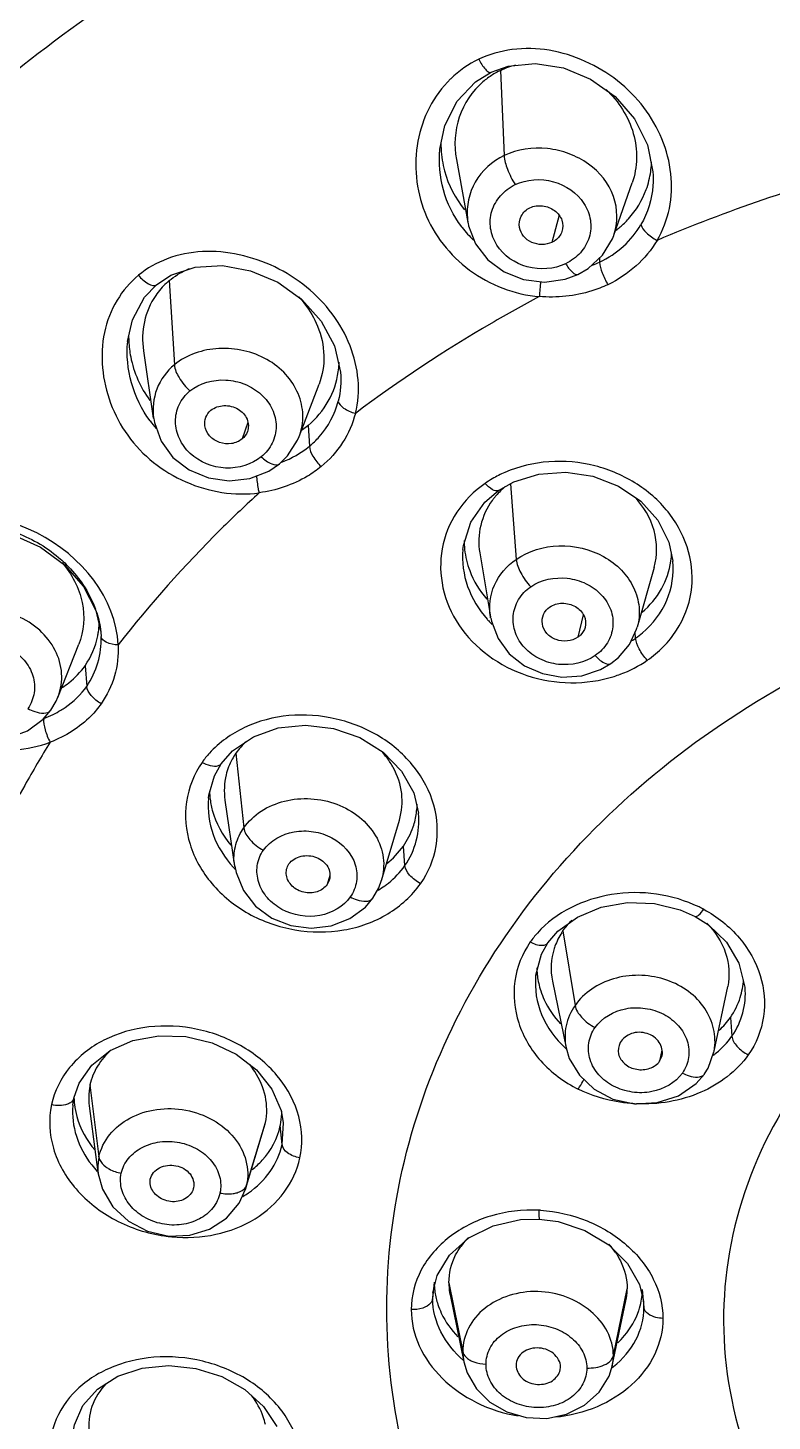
# Model space of a CAD drawing. Extents: x 0 to 1128, y 0 to 827.
# Drawn here: x 428.6 to 443.45, y 535.58 to 563.36 of the extents above; entities that cross this region are included whole.
import ezdxf

# ---------------------------------------------------------------- set-up
doc = ezdxf.new("R2010")
doc.units = 0
doc.header["$LTSCALE"] = 10
doc.header["$MEASUREMENT"] = 0
doc.layers.add('DEF_LAYER_ASSEM_MEMBER', color=7, linetype='CONTINUOUS')

msp = doc.modelspace()

# ---------------------------------------------------------------- linework, layer by layer
at = {"layer": 'DEF_LAYER_ASSEM_MEMBER', "color": 7, "linetype": 'Continuous'}
for p, q in [((437.846, 562.469), (438.187, 562.59)), ((436.824, 560.934), (436.825, 560.936)), ((437.154, 560.731), (437.381, 559.476)), ((440.294, 559.22), (440.662, 560.267)), ((437.385, 559.476), (437.387, 559.462)), ((437.387, 559.462), (437.398, 559.411)), ((440.293, 559.218), (440.294, 559.22)), ((431.17, 558.235), (431.456, 558.423)), ((431.456, 558.423), (431.94, 558.586)), ((430.909, 556.919), (431.104, 555.573)), ((434.015, 555.21), (434.412, 556.253)), ((431.112, 555.574), (431.113, 555.569)), ((431.113, 555.569), (431.127, 555.488)), ((434.016, 555.208), (434.016, 555.21)), ((437.993, 554.131), (438.303, 554.305)), ((437.62, 552.888), (437.833, 551.609)), ((441.1, 552.598), (440.762, 551.403)), ((441.476, 552.723), (441.476, 552.723)), ((429.71, 552.214), (429.96, 551.736)), ((429.96, 551.736), (430.057, 551.309)), ((437.835, 551.594), (437.833, 551.609)), ((437.843, 551.595), (437.856, 551.527)), ((430.056, 551.315), (430.057, 551.309)), ((430.057, 551.309), (430.062, 551.222)), ((429.198, 550.005), (429.618, 551.064)), ((440.03, 550.56), (440.237, 550.68)), ((429.199, 550.005), (429.201, 550.009)), ((429.063, 549.754), (429.063, 549.754)), ((432.457, 548.681), (432.689, 548.942)), ((432.205, 547.998), (432.205, 547.994)), ((432.535, 547.958), (432.724, 546.643)), ((435.657, 546.357), (436.016, 547.561)), ((436.4, 547.693), (436.4, 547.697)), ((432.724, 546.643), (432.726, 546.633)), ((434.619, 546.368), (434.574, 546.276)), ((435.486, 546.002), (435.486, 546.002)), ((438.981, 545.113), (439.181, 545.345)), ((438.736, 544.465), (438.735, 544.447)), ((439.07, 544.349), (439.343, 543.021)), ((442.299, 542.954), (442.569, 544.24)), ((441.21, 542.752), (441.259, 542.864)), ((442.293, 542.938), (442.297, 542.954)), ((429.521, 542.018), (429.624, 542.312)), ((442.103, 542.496), (442.103, 542.497)), ((433.471, 542.197), (433.655, 541.769)), ((429.499, 541.876), (429.499, 541.869)), ((429.826, 541.865), (429.955, 540.889)), ((433.655, 541.769), (433.699, 541.52)), ((432.947, 540.202), (433.319, 541.435)), ((433.319, 541.435), (433.343, 541.529)), ((433.701, 541.52), (433.7, 541.531)), ((429.955, 540.889), (430.007, 540.496)), ((431.041, 540.306), (431.045, 540.401)), ((431.91, 540.229), (431.904, 540.206)), ((440.571, 538.721), (440.81, 538.3)), ((436.685, 538.133), (436.768, 538.477)), ((436.686, 538.138), (436.685, 538.133)), ((440.81, 538.3), (440.89, 537.96)), ((437.029, 538.091), (437.303, 536.755)), ((440.265, 536.68), (440.537, 537.971)), ((440.891, 537.96), (440.89, 537.964)), ((437.303, 536.757), (437.303, 536.755)), ((439.227, 536.599), (439.233, 536.654)), ((440.266, 536.68), (440.267, 536.688)), ((433.306, 535.867), (433.569, 535.469))]:
    msp.add_line(p, q, dxfattribs=at)
at = {"layer": 'DEF_LAYER_ASSEM_MEMBER', "color": 9, "linetype": 'Continuous'}
for p, q in [((438.032, 562.507), (438.107, 560.809)), ((439.202, 559.62), (439.061, 559.079)), ((440.008, 558.764), (440.011, 558.684)), ((431.421, 558.315), (431.526, 556.637)), ((432.989, 555.484), (432.876, 555.158)), ((434.194, 555.43), (434.22, 555.012)), ((438.231, 554.264), (438.346, 552.758)), ((439.683, 551.654), (439.579, 551.206)), ((440.731, 551.188), (440.724, 551.308)), ((429.744, 550.638), (429.776, 550.226)), ((432.755, 548.892), (432.912, 547.406)), ((436.125, 546.652), (436.095, 547.042)), ((434.625, 546.454), (434.574, 546.276)), ((439.28, 545.352), (439.521, 543.864)), ((442.621, 543.625), (442.651, 543.249)), ((441.254, 542.974), (441.21, 542.752)), ((429.842, 542.278), (430.02, 540.842)), ((432.968, 540.281), (433.343, 541.529)), ((433.675, 541.088), (433.64, 541.468)), ((433.675, 541.088), (433.701, 541.52)), ((432.968, 540.281), (432.947, 540.202)), ((436.71, 538.343), (436.68, 538.012)), ((436.685, 538.133), (436.68, 538.012)), ((437.004, 538.333), (437.282, 536.959)), ((440.287, 536.883), (440.562, 538.211)), ((440.862, 538.2), (440.896, 537.838)), ((440.896, 537.838), (440.891, 537.96))]:
    msp.add_line(p, q, dxfattribs=at)
at = {"layer": 'DEF_LAYER_ASSEM_MEMBER', "color": 7, "linetype": 'Continuous'}
for points in [[(438.187, 562.59), (438.726, 562.645), (439.289, 562.556), (439.833, 562.33)], [(436.825, 560.936), (436.926, 561.412), (437.171, 561.896), (437.534, 562.277), (437.846, 562.469)], [(439.833, 562.33), (440.319, 561.985), (440.708, 561.54), (440.965, 561.026), (441.077, 560.486)], [(437.398, 559.411), (437.538, 559.046), (437.783, 558.733), (438.108, 558.491), (438.492, 558.338), (438.909, 558.287), (439.326, 558.345), (439.578, 558.439)], [(439.578, 558.439), (439.786, 558.56), (440.069, 558.821), (440.266, 559.148), (440.293, 559.218)], [(431.94, 558.586), (432.485, 558.616), (433.047, 558.512), (433.589, 558.285), (434.072, 557.942), (434.457, 557.507), (434.719, 557.016), (434.842, 556.491)], [(430.593, 557.1), (430.688, 557.537), (430.93, 557.986), (431.169, 558.235)], [(431.127, 555.488), (431.261, 555.116), (431.498, 554.792), (431.823, 554.543), (432.205, 554.383), (432.618, 554.323), (433.03, 554.369), (433.412, 554.519), (433.621, 554.662)], [(433.622, 554.662), (433.784, 554.821), (433.984, 555.133), (434.016, 555.208)], [(438.303, 554.305), (438.799, 554.457), (439.337, 554.496), (439.879, 554.414), (440.388, 554.215), (440.831, 553.916), (441.172, 553.537), (441.392, 553.102), (441.475, 552.722)], [(437.283, 552.953), (437.293, 553.034), (437.44, 553.5), (437.723, 553.901), (437.993, 554.131)], [(426.684, 553.227), (427.186, 553.361), (427.741, 553.368), (428.31, 553.248), (428.855, 553.002), (429.332, 552.647), (429.71, 552.214)], [(437.856, 551.527), (437.985, 551.178), (438.21, 550.875), (438.514, 550.638), (438.871, 550.48), (439.261, 550.411), (439.656, 550.438), (440.03, 550.56)], [(440.237, 550.68), (440.389, 550.802), (440.607, 551.061), (440.75, 551.363), (440.762, 551.403)], [(426.293, 550.457), (426.314, 550.333), (426.451, 549.964), (426.688, 549.638), (427.01, 549.384), (427.393, 549.221), (427.804, 549.158), (428.214, 549.197), (428.592, 549.339), (428.91, 549.573), (429.063, 549.754)], [(429.063, 549.754), (429.167, 549.933), (429.201, 550.009)], [(432.689, 548.942), (433.103, 549.221), (433.599, 549.397), (434.144, 549.452), (434.7, 549.385), (435.228, 549.204), (435.692, 548.912), (436.058, 548.535), (436.302, 548.104), (436.398, 547.698)], [(432.207, 547.997), (432.214, 548.056), (432.324, 548.444), (432.457, 548.68)], [(432.733, 546.644), (432.758, 546.514), (432.904, 546.156), (433.146, 545.844), (433.469, 545.604), (433.85, 545.455), (434.255, 545.402), (434.658, 545.449), (435.028, 545.594), (435.338, 545.826), (435.486, 546.002)], [(435.486, 546.002), (435.603, 546.209), (435.659, 546.36)], [(439.181, 545.345), (439.569, 545.626), (440.044, 545.821), (440.571, 545.914), (441.11, 545.897), (441.62, 545.773), (441.919, 545.639)], [(441.919, 545.639), (442.186, 545.468), (442.541, 545.123), (442.79, 544.706), (442.91, 544.225)], [(438.74, 544.465), (438.851, 544.884), (438.981, 545.113)], [(429.624, 542.312), (429.877, 542.673), (430.242, 542.965), (430.699, 543.164), (431.215, 543.258), (431.753, 543.243), (432.277, 543.117), (432.757, 542.889), (433.165, 542.577), (433.471, 542.197)], [(439.343, 543.021), (439.407, 542.808), (439.607, 542.471), (439.9, 542.194), (440.277, 541.996), (440.71, 541.904), (441.16, 541.926), (441.584, 542.062), (441.938, 542.305), (442.103, 542.496)], [(442.103, 542.497), (442.177, 542.616), (442.293, 542.938)], [(429.5, 541.876), (429.514, 541.981), (429.521, 542.018)], [(430.007, 540.509), (430.091, 540.2), (430.301, 539.85), (430.61, 539.561), (430.99, 539.36), (431.412, 539.266), (431.835, 539.282), (432.23, 539.402), (432.568, 539.619), (432.821, 539.919), (432.947, 540.202)], [(436.768, 538.477), (437.016, 538.885), (437.401, 539.227), (437.888, 539.47), (438.433, 539.593), (438.806, 539.603)], [(438.806, 539.603), (439.186, 539.554), (439.72, 539.378), (440.195, 539.092), (440.571, 538.721)], [(437.303, 536.757), (437.368, 536.54), (437.552, 536.22), (437.823, 535.954), (438.163, 535.76), (438.549, 535.648), (438.956, 535.631), (439.353, 535.716), (439.711, 535.895), (440, 536.151), (440.199, 536.47), (440.267, 536.688)], [(429.5, 535.308), (429.533, 535.501), (429.7, 535.886), (429.993, 536.215), (430.399, 536.469), (430.884, 536.63), (431.414, 536.684), (431.953, 536.625), (432.47, 536.465), (432.931, 536.208), (433.306, 535.867)]]:
    msp.add_lwpolyline(points, dxfattribs=at)
for centre, radius, start, end in [((438.726, 561.065), 1.6, 122.0711, 130.6766), ((438.707, 561.096), 1.564, 117.53, 122.0572), ((438.695, 561.118), 1.539, 115.5104, 117.5232), ((438.996, 561.05), 2.151, 179.5426, 180.1411), ((438.987, 561.05), 2.142, 180.1396, 182.9395), ((438.934, 561.046), 2.089, 182.906, 195.1035), ((439.208, 560.742), 1.841, 352.2396, 357.1503), ((439.177, 560.744), 1.872, 357.1393, 357.9808), ((439.181, 560.833), 1.906, 307.4329, 310.56), ((432.408, 557.09), 1.574, 111.9909, 113.6108), ((432.357, 557.196), 1.459, 138.9319, 145.6308), ((432.328, 557.222), 1.42, 132.6073, 138.9294), ((432.305, 557.246), 1.387, 129.5757, 132.5926), ((432.682, 557.214), 2.069, 179.9112, 180.3775), ((432.703, 557.214), 2.09, 180.3811, 182.9852), ((433.13, 556.735), 1.684, 351.9213, 356.9488), ((433.128, 556.735), 1.686, 356.9491, 358.3563), ((433.098, 556.758), 1.721, 304.7337, 309.5398), ((439.034, 553.086), 1.441, 141.3691, 143.9212), ((439.035, 553.085), 1.442, 139.0352, 141.3697), ((439.073, 553.049), 1.495, 129.175, 138.9564), ((438.951, 553.134), 1.644, 179.9574, 186.2301), ((439.02, 553.142), 1.713, 186.2427, 193.6182), ((439.911, 552.936), 1.538, 352.0269, 358.4305), ((428.088, 551.092), 1.983, 18.7783, 19.7296), ((428.117, 551.102), 1.953, 17.6556, 18.7788), ((428.399, 551.546), 1.628, 351.8606, 357.3349), ((428.382, 551.547), 1.646, 357.3273, 357.7064), ((428.377, 551.548), 1.651, 357.7068, 358.8477), ((428.423, 551.543), 1.604, 348.805, 351.8521), ((434.371, 547.749), 1.75, 36.9483, 42.8904), ((433.798, 548.155), 1.277, 151.139, 166.0814), ((433.856, 548.122), 1.344, 145.0511, 151.1167), ((434.463, 547.818), 1.634, 28.8913, 36.9736), ((433.785, 548.169), 1.557, 181.1871, 181.8883), ((433.804, 548.17), 1.576, 181.8955, 185.9914), ((434.849, 547.919), 1.523, 351.7716, 356.9509), ((434.845, 547.919), 1.527, 356.9507, 358.3506), ((434.851, 547.919), 1.522, 341.0306, 351.7564), ((434.822, 547.931), 1.553, 325.0663, 340.9507), ((440.366, 544.593), 1.326, 145.061, 146.9851), ((440.365, 544.594), 1.323, 146.9914, 160.1872), ((440.346, 544.602), 1.303, 160.2241, 162.3383), ((440.267, 544.639), 1.508, 180.8636, 182.7186), ((440.289, 544.64), 1.53, 182.7234, 186.2953), ((440.307, 544.642), 1.548, 186.2901, 186.9416), ((440.363, 544.651), 1.605, 187.0128, 198.0455), ((441.426, 544.463), 1.46, 342.5275, 356.5794), ((431.808, 541.677), 1.583, 33.2969, 39.4634), ((431.029, 542.025), 1.213, 167.9632, 179.8208), ((431.002, 542.057), 1.48, 181.482, 186.4967), ((431.047, 542.027), 1.231, 179.8821, 187.5435), ((432.239, 541.764), 1.432, 350.669, 359.7021), ((432.282, 541.758), 1.389, 347.9555, 350.1975), ((432.273, 541.76), 1.398, 350.1956, 350.6299), ((438.427, 538.198), 1.465, 134.8391, 137.1852), ((438.379, 538.242), 1.4, 137.1497, 144.397), ((438.974, 538.008), 1.643, 41.2842, 41.9132), ((439.028, 538.054), 1.572, 34.4563, 41.3293), ((438.073, 538.345), 1.363, 182.7354, 188.3896), ((438.15, 538.358), 1.44, 188.435, 198.4135), ((438.163, 538.333), 1.159, 180.0061, 182.4674), ((438.223, 538.337), 1.22, 182.5295, 191.6453), ((439.396, 538.213), 1.166, 348.0199, 359.1191), ((439.441, 538.211), 1.121, 359.198, 359.9997), ((439.53, 538.202), 1.333, 349.8984, 356.823), ((439.501, 538.207), 1.362, 341.6275, 349.8881)]:
    msp.add_arc(centre, radius, start, end, dxfattribs=at)
at = {"layer": 'DEF_LAYER_ASSEM_MEMBER', "color": 9, "linetype": 'Continuous'}
for centre, radius, start, end in [((453.545, 529.897), 31.738, 104.8113, 112.9737), ((438.575, 559.674), 1.207, 185.7224, 189.4441), ((439.077, 560.76), 2.277, 217.0127, 217.3857), ((439.101, 560.78), 2.308, 217.4051, 225.9541), ((439.164, 560.464), 1.971, 290.8155, 295.4499), ((444.636, 557.701), 5.834, 174.1284, 177.0959), ((432.898, 556.894), 2.311, 216.4813, 221.3113), ((438.998, 552.432), 2.237, 120.292, 124.6195), ((439.077, 552.296), 2.395, 113.5162, 120.2679), ((439.211, 552.86), 1.941, 221.9214, 222.5293), ((439.22, 552.868), 1.954, 222.5291, 222.9925), ((439.254, 552.9), 2, 223.0032, 226.1508), ((439.699, 552.676), 1.811, 301.8051, 304.7237), ((439.694, 552.683), 1.82, 304.7359, 310.1936), ((439.53, 552.858), 2.552, 290.515, 304.1579), ((439.51, 552.911), 2.609, 287.678, 290.5358), ((428.169, 550.418), 1.11, 338.361, 339.1406), ((428.285, 551.359), 1.881, 301.2192, 304.4077), ((428.23, 551.459), 1.995, 290.1744, 296.0641), ((428.252, 551.414), 1.945, 296.063, 301.2129), ((433.632, 547.618), 1.899, 137.7638, 144.8849), ((433.801, 546.788), 1.086, 183.7608, 187.6831), ((434.35, 548.113), 2.226, 222.2865, 223.4639), ((434.586, 547.817), 1.937, 301.3836, 306.0085), ((434.626, 547.762), 1.87, 306.0195, 308.7721), ((440.713, 543.16), 2.96, 62.2781, 64.325), ((440.204, 544.029), 1.921, 138.2926, 145.0722), ((440.68, 544.494), 2.005, 227.7293, 228.3523), ((441.183, 544.328), 1.825, 306.7338, 308.4419), ((441.279, 543.145), 1.035, 349.4033, 353.0805), ((441.201, 544.305), 1.796, 308.4451, 308.9713), ((441.207, 544.298), 1.787, 308.9716, 309.3462), ((440.874, 544.931), 3.032, 266.8653, 267.6006), ((431.469, 541.923), 2.018, 217.9077, 222.7231), ((431.016, 540.629), 1.018, 167.9445, 181.217), ((431.02, 540.63), 1.022, 181.2854, 186.8174), ((431.985, 541.615), 1.804, 300.1181, 304.3799), ((438.669, 536.996), 2.788, 86.6374, 87.2691), ((431.749, 542.23), 2.993, 261.927, 264.6976), ((439.321, 536.883), 0.966, 348.3772, 359.994), ((439.067, 538.182), 1.95, 307.5193, 308.4807), ((439.076, 538.17), 1.935, 308.4813, 308.923)]:
    msp.add_arc(centre, radius, start, end, dxfattribs=at)
for points, start_tangent, end_tangent in [([(413.589, 539.28), (413.707, 546.225), (415.555, 553.001), (419.053, 559.316), (424.051, 564.901), (430.334, 569.514), (437.632, 572.959), (453.992, 575.812)], (-0.108187, 0.994131), (0.999999, 0.001328)), ([(453.992, 573.396), (439.84, 571.195), (427.624, 564.894), (419.016, 555.354), (416.457, 549.765), (415.193, 543.881), (415.268, 537.905), (416.679, 532.044), (419.377, 526.5), (423.27, 521.464), (434.064, 513.587), (447.584, 509.491)], (-1, 0), (0.990632, -0.136562)), ([(453.992, 572.988), (439.981, 570.809), (427.886, 564.572), (419.36, 555.129), (416.825, 549.596), (415.571, 543.771), (415.642, 537.855), (417.035, 532.052), (419.703, 526.561), (423.553, 521.573), (434.234, 513.769), (447.616, 509.706)], (-1, 0), (0.990541, -0.137215)), ([(413.504, 539.169), (413.363, 544.223), (414.146, 549.243), (415.827, 554.106), (418.373, 558.694), (425.8, 566.691), (435.771, 572.509)], (-0.118024, 0.993011), (0.924076, 0.38221)), ([(453.992, 571.877), (440.038, 569.645), (433.699, 566.931), (428.099, 563.272), (423.443, 558.8), (419.9, 553.678), (417.599, 548.093), (416.624, 542.248)], (-1, 0), (-0.050045, -0.998747)), ([(417.133, 542.675), (418.269, 548.314), (420.656, 553.678), (424.211, 558.581), (428.81, 562.85), (434.29, 566.337), (440.461, 568.918), (453.992, 571.039)], (0.086035, 0.996292), (1, 0)), ([(438.263, 562.921), (437.599, 562.728)], (-0.99239, -0.123131), (-0.900041, -0.435805)), ([(441.157, 559.117), (441.403, 559.755), (441.434, 560.445), (440.896, 561.766), (439.726, 562.687), (439.007, 562.908), (438.265, 562.922)], (0.510989, 0.859587), (-0.99142, -0.130717)), ([(437.599, 562.728), (437.041, 562.338)], (-0.905141, -0.425111), (-0.712302, -0.701873)), ([(437.599, 562.728), (437.732, 562.531), (437.798, 562.475), (437.846, 562.469)], (0.46841, -0.883511), (0.902703, 0.430264)), ([(437.039, 562.337), (436.614, 561.766), (436.386, 561.093), (436.523, 559.678), (437.417, 558.527), (438.809, 557.997)], (-0.718581, -0.695443), (0.996619, -0.082163)), ([(437.259, 559.389), (436.894, 560.126), (436.824, 560.934)], (-0.601992, 0.798502), (0.093043, 0.995662)), ([(440.294, 559.22), (440.29, 559.993), (439.789, 560.641), (439.402, 560.845), (438.969, 560.948), (438.107, 560.809)], (0.330194, 0.943913), (-0.902349, -0.431005)), ([(438.107, 560.809), (437.53, 560.281), (437.375, 559.554)], (-0.902618, -0.430442), (0.099714, -0.995016)), ([(438.107, 560.809), (438.174, 560.536), (438.326, 560.23)], (0.043799, -0.99904), (0.538137, -0.842857)), ([(438.326, 560.23), (439.091, 560.287), (439.7, 559.854), (439.827, 559.523), (439.802, 559.178), (439.629, 558.873), (439.333, 558.653)], (0.902541, 0.430603), (-0.902531, -0.430625)), ([(441.077, 560.486), (441.076, 560.209), (440.837, 559.434)], (0.066232, -0.997804), (-0.508229, -0.861222)), ([(439.333, 558.653), (438.569, 558.59), (437.962, 559.025), (437.837, 559.356), (437.862, 559.701), (438.033, 560.008), (438.326, 560.23)], (-0.902531, -0.430625), (0.902541, 0.430603)), ([(440.488, 559.004), (440.837, 559.434)], (0.73797, 0.674834), (0.506947, 0.861977)), ([(440.837, 559.434), (440.941, 559.272), (441.157, 559.117)], (0.179788, -0.983705), (0.889285, -0.457353)), ([(440.011, 558.684), (440.488, 559.004)], (0.90225, 0.431214), (0.73797, 0.674834)), ([(441.157, 559.117), (440.739, 558.61), (440.177, 558.235)], (-0.514936, -0.857229), (-0.901925, -0.431892)), ([(431.383, 558.75), (430.809, 558.422)], (-0.939236, -0.343271), (-0.766963, -0.641692)), ([(435.138, 555.67), (435.192, 556.34), (435.032, 557.016), (434.165, 558.184), (432.819, 558.831), (432.085, 558.894), (431.384, 558.752)], (0.2504, 0.968142), (-0.936445, -0.350814)), ([(440.011, 558.684), (440.062, 558.474), (440.177, 558.235)], (0.043596, -0.999049), (0.524722, -0.851274)), ([(430.809, 558.422), (430.385, 557.926)], (-0.774928, -0.63205), (-0.506136, -0.862453)), ([(430.809, 558.422), (431.008, 558.254), (431.169, 558.235)], (0.656823, -0.754045), (0.769979, 0.638069)), ([(439.333, 558.653), (439.47, 558.482), (439.578, 558.439)], (0.538168, -0.842838), (0.902579, 0.430525)), ([(440.177, 558.235), (439.855, 558.109), (438.808, 557.997)], (-0.904215, -0.427078), (-0.99684, 0.079432)), ([(430.383, 557.924), (430.131, 557.28), (430.092, 556.577), (430.594, 555.232), (431.752, 554.304), (433.22, 554.085)], (-0.514134, -0.85771), (0.9909, 0.134603)), ([(438.808, 557.997), (437.848, 557.462), (435.138, 555.669)], (-0.882882, -0.469595), (-0.800005, -0.599993)), ([(431.04, 555.52), (430.67, 556.279), (430.594, 557.1)], (-0.594597, 0.804024), (0.094237, 0.99555)), ([(434.016, 555.21), (434.089, 555.635), (433.995, 556.062), (433.749, 556.446), (433.373, 556.743), (432.911, 556.919), (432.415, 556.963), (431.526, 556.637)], (0.353602, 0.935396), (-0.770599, -0.63732)), ([(431.526, 556.637), (431.176, 556.153), (431.112, 555.574)], (-0.770961, -0.636882), (0.137033, -0.990566)), ([(431.526, 556.637), (431.621, 556.381), (431.837, 556.115)], (0.0626, -0.998039), (0.735277, -0.677767)), ([(434.842, 556.491), (434.796, 555.914)], (0.083379, -0.996518), (-0.249591, -0.968351)), ([(431.837, 556.115), (432.551, 556.334), (432.935, 556.248), (433.261, 556.044), (433.479, 555.75), (433.556, 555.411), (433.479, 555.078), (433.261, 554.803)], (0.770857, 0.637008), (-0.770841, -0.637028)), ([(433.261, 554.803), (432.549, 554.579), (431.841, 554.871), (431.625, 555.166), (431.548, 555.505), (431.621, 555.838), (431.837, 556.115)], (-0.770841, -0.637028), (0.770858, 0.637008)), ([(434.22, 555.012), (434.418, 555.203), (434.796, 555.914)], (0.770462, 0.637486), (0.248758, 0.968566)), ([(434.796, 555.914), (434.903, 555.775), (435.138, 555.67)], (0.148427, -0.988923), (0.967773, -0.251826)), ([(435.138, 555.669), (434.884, 555.089), (434.455, 554.607)], (-0.254575, -0.967053), (-0.769701, -0.638405)), ([(433.261, 554.803), (433.469, 554.662), (433.621, 554.662)], (0.735302, -0.67774), (0.770466, 0.637481)), ([(433.667, 554.697), (434.22, 555.012)], (0.937657, 0.347563), (0.771194, 0.6366)), ([(434.22, 555.012), (434.291, 554.815), (434.455, 554.607)], (0.0623, -0.998057), (0.720858, -0.693083)), ([(434.455, 554.607), (434.184, 554.417), (433.22, 554.085)], (-0.77346, -0.633845), (-0.9905, -0.137514)), ([(440.963, 550.746), (441.549, 551.348), (441.837, 552.102), (441.787, 552.909), (441.412, 553.66), (440.76, 554.256), (439.919, 554.622), (438.999, 554.704), (438.122, 554.491)], (0.821527, 0.57017), (-0.916679, -0.399625)), ([(433.22, 554.085), (433.204, 554.163), (433.173, 554.428)], (-0.235711, 0.971823), (-0.037867, 0.999283)), ([(437.728, 554.273), (437.162, 553.696), (436.87, 552.971), (436.886, 552.192), (437.202, 551.453), (438.559, 550.443), (440.302, 550.425)], (-0.822602, -0.568617), (0.952748, 0.30376)), ([(437.993, 554.131), (437.877, 554.147), (437.728, 554.273)], (-0.822429, -0.568867), (-0.668551, 0.743666)), ([(433.22, 554.085), (432.46, 553.364), (430.404, 551.052)], (-0.739488, -0.673169), (-0.614585, -0.78885)), ([(430.404, 551.052), (428.784, 553.284), (426.044, 553.252)], (-0.041961, 0.999119), (-0.821846, -0.56971)), ([(453.992, 522.756), (447.017, 523.903), (443.865, 525.294), (441.103, 527.168), (438.836, 529.45), (437.152, 532.055), (436.115, 534.88), (435.764, 537.819), (436.115, 540.758), (437.152, 543.583), (438.836, 546.188), (441.103, 548.47), (443.865, 550.343), (447.017, 551.735), (453.992, 552.882)], (-1, 0), (1, 0)), ([(437.283, 552.953), (437.378, 552.22), (437.767, 551.563)], (-0.091462, -0.995809), (0.668105, -0.744067)), ([(438.346, 552.758), (439.2, 553.027), (440.092, 552.813), (440.446, 552.544), (440.688, 552.196), (440.798, 551.805), (440.763, 551.407)], (0.821749, 0.56985), (-0.27228, -0.962218)), ([(437.833, 551.609), (437.914, 552.245), (438.346, 552.758)], (-0.163767, 0.986499), (0.821829, 0.569734)), ([(438.346, 552.758), (438.437, 552.491), (438.636, 552.211)], (0.076097, -0.9971), (0.683966, -0.729514)), ([(440.868, 551.294), (441.353, 551.944), (441.475, 552.723)], (0.763832, 0.645416), (-0.095458, 0.995434)), ([(438.636, 552.211), (439.367, 552.381), (439.741, 552.273), (440.045, 552.053), (440.233, 551.752), (440.275, 551.416), (440.167, 551.095), (439.923, 550.84)], (0.821772, 0.569817), (-0.821784, -0.569799)), ([(425.335, 552.237), (425.275, 551.559), (425.426, 550.868), (426.26, 549.669), (427.602, 549.013), (429.048, 549.112)], (-0.253262, -0.967398), (0.9355, 0.353325)), ([(439.923, 550.84), (439.193, 550.665), (438.82, 550.773), (438.517, 550.994), (438.332, 551.296), (438.289, 551.633), (438.394, 551.955), (438.636, 552.211)], (-0.821784, -0.569799), (0.821772, 0.569817)), ([(429.206, 550.023), (429.276, 550.484), (429.147, 550.944), (428.838, 551.343), (428.389, 551.629), (427.859, 551.76), (427.319, 551.726), (426.836, 551.534), (426.477, 551.199)], (0.356073, 0.934458), (-0.572457, -0.819934)), ([(429.776, 550.226), (430.001, 550.698), (430.062, 551.222)], (0.572306, 0.82004), (-0.040174, 0.999193)), ([(430.404, 551.052), (430.166, 551.106), (430.062, 551.222)], (-0.999225, 0.039358), (-0.102699, 0.994712)), ([(440.963, 550.747), (440.802, 550.974), (440.731, 551.188)], (-0.683634, 0.729825), (-0.056397, 0.998408)), ([(426.858, 550.753), (427.119, 550.99), (427.473, 551.116), (428.234, 550.986), (428.528, 550.748), (428.702, 550.436), (428.728, 550.098), (428.602, 549.785)], (0.572727, 0.819746), (-0.572704, -0.819762)), ([(430.404, 551.052), (430.331, 550.436), (430.064, 549.878)], (0.038016, -0.999277), (-0.570888, -0.821028)), ([(439.923, 550.84), (440.102, 550.694), (440.237, 550.68)], (0.683959, -0.72952), (0.821669, 0.569965)), ([(429.348, 549.807), (429.776, 550.226)], (0.824949, 0.565208), (0.573072, 0.819505)), ([(430.064, 549.878), (429.864, 550.046), (429.776, 550.226)], (-0.862239, 0.506501), (-0.077386, 0.997001)), ([(428.602, 549.785), (428.742, 549.722), (429.063, 549.754)], (0.874377, -0.485247), (0.573672, 0.819085)), ([(430.064, 549.878), (429.863, 549.637), (429.048, 549.112)], (-0.576114, -0.817369), (-0.933788, -0.357825)), ([(428.918, 549.586), (428.946, 549.361), (429.048, 549.112)], (-0.096222, -0.99536), (0.492665, -0.870219)), ([(436.438, 546.29), (436.748, 547.043), (436.703, 547.857), (436.31, 548.617), (435.629, 549.219), (434.754, 549.575), (433.809, 549.642), (432.926, 549.404), (432.226, 548.894)], (0.572583, 0.819847), (-0.671616, -0.740899)), ([(429.048, 549.112), (428.54, 548.252), (427.277, 545.579)], (-0.528644, -0.848844), (-0.361658, -0.932311)), ([(432.079, 548.71), (431.768, 547.926), (431.838, 547.077), (432.273, 546.296), (433.005, 545.696), (433.93, 545.372), (434.907, 545.368), (435.788, 545.693), (436.438, 546.29)], (-0.572889, -0.819633), (0.582759, 0.812645)), ([(432.457, 548.68), (432.399, 548.639), (432.248, 548.641), (432.079, 548.71)], (-0.571352, -0.820705), (-0.868134, 0.49633)), ([(432.207, 547.994), (432.3, 547.272), (432.704, 546.616)], (-0.094978, -0.995479), (0.672828, -0.739799)), ([(432.912, 547.406), (433.257, 547.736), (433.723, 547.937), (434.249, 547.984), (434.769, 547.874), (435.218, 547.617), (435.541, 547.247), (435.694, 546.809), (435.658, 546.36)], (0.572701, 0.819764), (-0.282619, -0.959232)), ([(436.125, 546.652), (436.354, 547.149), (436.399, 547.693)], (0.57275, 0.81973), (-0.088335, 0.996091)), ([(432.717, 546.717), (432.754, 547.076), (432.912, 547.406)], (-0.065384, 0.99786), (0.572793, 0.8197)), ([(432.912, 547.406), (433.034, 547.171), (433.303, 546.959)], (0.104996, -0.994473), (0.880716, -0.473645)), ([(433.303, 546.959), (433.914, 547.324), (434.302, 547.328), (434.67, 547.205), (435.136, 546.669), (435.161, 546.337), (435.036, 546.027)], (0.572727, 0.819746), (-0.572748, -0.819732)), ([(435.036, 546.027), (434.429, 545.658), (433.673, 545.779), (433.382, 546.011), (433.21, 546.317), (433.18, 546.649), (433.303, 546.959)], (-0.572748, -0.819731), (0.572727, 0.819746)), ([(435.797, 546.304), (436.125, 546.652)], (0.779572, 0.626313), (0.572751, 0.81973)), ([(436.439, 546.29), (436.221, 546.463), (436.125, 546.652)], (-0.880443, 0.474152), (-0.077375, 0.997002)), ([(441.995, 545.827), (440.249, 546.074), (438.769, 545.307)], (-0.901268, 0.433262), (-0.664762, -0.747055)), ([(435.036, 546.027), (435.173, 545.968), (435.486, 546.002)], (0.880714, -0.473648), (0.5732, 0.819415)), ([(441.919, 545.639), (441.988, 545.665), (442.09, 545.78)], (0.881669, -0.471869), (0.586502, 0.809948)), ([(442.09, 545.78), (442.801, 545.208), (443.216, 544.459), (443.283, 543.644), (442.979, 542.879)], (0.880316, -0.474387), (-0.572065, -0.820208)), ([(438.628, 545.129), (438.32, 544.348), (438.398, 543.516), (438.838, 542.758), (439.584, 542.194)], (-0.573758, -0.819025), (0.89206, -0.451916)), ([(438.628, 545.129), (438.741, 545.082), (438.981, 545.113)], (0.885856, -0.463961), (0.571596, 0.820536)), ([(442.307, 543.02), (442.272, 543.448), (442.077, 543.848), (441.739, 544.175), (441.291, 544.388), (440.286, 544.393), (439.521, 543.864)], (0.120493, 0.992714), (-0.57263, -0.819814)), ([(438.735, 544.447), (438.855, 543.681), (439.331, 543.011)], (-0.092925, -0.995673), (0.739974, -0.672635)), ([(442.651, 543.249), (442.869, 543.718), (442.915, 544.226)], (0.572752, 0.819729), (-0.078786, 0.996892)), ([(439.521, 543.864), (439.344, 543.457), (439.343, 543.021)], (-0.573014, -0.819546), (0.201242, -0.979542)), ([(439.521, 543.864), (439.652, 543.629), (439.922, 543.423)], (0.159806, -0.987148), (0.886988, -0.461792)), ([(439.922, 543.423), (440.532, 543.798), (440.922, 543.806), (441.291, 543.687), (441.585, 543.459), (441.758, 543.157), (441.787, 542.826), (441.664, 542.516)], (0.572707, 0.81976), (-0.572728, -0.819746)), ([(434.031, 540.824), (434.008, 541.648), (433.611, 542.423), (432.901, 543.031), (431.99, 543.387), (431.014, 543.434), (430.117, 543.17), (429.436, 542.626), (429.074, 541.886)], (0.207819, 0.978167), (-0.210287, -0.97764)), ([(441.664, 542.516), (441.052, 542.145), (440.661, 542.137), (440.291, 542.254), (439.996, 542.481), (439.822, 542.783), (439.796, 543.114), (439.922, 543.423)], (-0.572727, -0.819746), (0.572706, 0.819761)), ([(442.34, 542.916), (442.651, 543.249)], (0.773329, 0.634005), (0.572771, 0.819715)), ([(442.651, 543.249), (442.752, 543.053), (442.979, 542.879)], (0.077375, -0.997002), (0.890635, -0.454719)), ([(442.979, 542.879), (442.03, 542.132), (440.747, 541.902)], (-0.573293, -0.81935), (-0.999123, 0.041868)), ([(439.584, 542.194), (439.613, 542.238), (439.695, 542.389)], (0.558558, 0.829465), (0.435826, 0.900031)), ([(441.664, 542.516), (441.797, 542.46), (442.103, 542.496)], (0.886982, -0.461805), (0.575134, 0.818059)), ([(429.521, 542.018), (429.488, 541.955), (429.468, 541.936)], (-0.209102, -0.977894), (-0.778778, -0.6273)), ([(440.708, 541.904), (440.416, 541.934), (439.584, 542.194)], (-0.998504, 0.054687), (-0.896035, 0.443983)), ([(429.074, 541.886), (429.113, 541.015), (429.564, 540.204), (430.346, 539.587), (431.329, 539.267)], (-0.208292, -0.978067), (0.990088, -0.140446)), ([(429.468, 541.936), (429.392, 541.894), (429.073, 541.886)], (-0.778778, -0.6273), (-0.974785, 0.223146)), ([(429.499, 541.869), (429.571, 541.258), (429.876, 540.683)], (-0.088637, -0.996064), (0.613963, -0.789335)), ([(430.02, 540.842), (430.234, 541.285), (430.64, 541.617), (431.174, 541.789), (431.755, 541.776), (432.298, 541.577), (432.72, 541.224), (432.954, 540.769), (432.968, 540.281)], (0.208664, 0.977987), (-0.208717, -0.977976)), ([(430.466, 540.517), (430.61, 540.812), (430.882, 541.031), (431.238, 541.143), (431.627, 541.131), (431.989, 540.995), (432.27, 540.757), (432.428, 540.451), (432.436, 540.124)], (0.208679, 0.977984), (-0.208706, -0.977978)), ([(433.004, 540.126), (433.438, 540.553), (433.675, 541.088)], (0.82525, 0.564768), (0.208709, 0.977978)), ([(434.031, 540.824), (433.784, 540.928), (433.675, 541.088)], (-0.980631, 0.195865), (-0.090073, 0.995935)), ([(430.02, 540.842), (430.033, 540.794), (430.156, 540.647)], (0.123197, -0.992382), (0.803353, -0.595503)), ([(430.156, 540.647), (430.225, 540.603), (430.466, 540.517)], (0.803353, -0.595503), (0.980753, -0.195252)), ([(431.473, 539.25), (432.353, 539.301), (433.136, 539.609), (433.719, 540.141), (434.031, 540.824)], (0.995721, -0.092415), (0.22107, 0.975258)), ([(431.044, 516.567), (425.156, 521.405), (420.724, 527.209), (417.972, 533.683), (417.039, 540.502)], (-0.83663, 0.547769), (0, 1)), ([(432.436, 540.124), (432.295, 539.828), (432.025, 539.607), (431.669, 539.495), (431.28, 539.509), (430.918, 539.646), (430.637, 539.885), (430.477, 540.19), (430.466, 540.517)], (-0.208706, -0.977978), (0.20868, 0.977984)), ([(432.436, 540.124), (432.697, 540.113), (432.778, 540.13)], (0.980753, -0.195253), (0.962334, 0.271871)), ([(432.778, 540.13), (432.825, 540.146), (432.93, 540.216)], (0.962334, 0.271871), (0.666516, 0.745491)), ([(432.93, 540.216), (432.968, 540.281)], (0.666516, 0.745491), (0.288111, 0.957597)), ([(438.802, 539.781), (437.834, 539.663), (437.012, 539.242), (436.453, 538.59), (436.252, 537.799)], (-0.99917, 0.040745), (0.001183, -0.999999)), ([(438.802, 539.781), (438.801, 539.707), (438.801, 539.65), (438.803, 539.615), (438.806, 539.603)], (-0.022575, -0.999745), (0.99839, -0.056718)), ([(438.833, 539.779), (439.765, 539.567), (440.551, 539.085), (441.083, 538.408), (441.275, 537.625)], (0.998279, -0.058648), (-0.00035, -1)), ([(440.287, 536.883), (440.167, 537.358), (439.835, 537.764), (439.35, 538.046), (438.779, 538.159), (438.206, 538.078), (437.72, 537.823), (437.396, 537.43), (437.282, 536.959)], (-0.000008, 1), (0.000054, -1)), ([(436.68, 538.012), (436.64, 537.926), (436.481, 537.829), (436.252, 537.799)], (-0.092663, -0.995697), (-0.999185, 0.040365)), ([(437.293, 536.784), (436.844, 537.354), (436.68, 538.012)], (-0.749099, 0.662458), (-0.000028, 1)), ([(440.292, 536.665), (440.736, 537.197), (440.896, 537.838)], (0.77799, 0.628277), (0.000055, 1)), ([(441.275, 537.625), (441.133, 537.644), (440.896, 537.838)], (-0.999581, 0.028959), (-0.092663, 0.995698)), ([(436.252, 537.799), (436.413, 537.075), (436.869, 536.434), (437.552, 535.948), (438.385, 535.679)], (-0.001337, -0.999999), (0.987104, -0.160081)), ([(441.275, 537.625), (441.111, 536.91), (440.65, 536.299), (439.961, 535.862), (439.123, 535.652)], (-0.00751, -0.999972), (-0.995844, -0.091079)), ([(437.745, 536.71), (437.822, 537.025), (438.04, 537.285), (438.365, 537.452), (438.749, 537.499), (439.132, 537.421), (439.457, 537.229), (439.678, 536.954), (439.757, 536.634)], (-0.000028, 1), (0, -1)), ([(434.031, 535.007), (433.674, 535.775), (432.994, 536.393), (432.096, 536.768), (431.119, 536.848), (430.21, 536.62), (429.501, 536.122), (429.102, 535.422), (429.074, 534.625)], (-0.214794, 0.976659), (0.204982, -0.978766)), ([(437.282, 536.959), (437.303, 536.757)], (-0.000077, -1), (0.200312, -0.979732)), ([(437.282, 536.959), (437.291, 536.928), (437.361, 536.837)], (0.19854, -0.980093), (0.758576, -0.651584)), ([(437.361, 536.837), (437.43, 536.789)], (0.758576, -0.651584), (0.876913, -0.480649)), ([(437.43, 536.789), (437.501, 536.757), (437.745, 536.71)], (0.876913, -0.480649), (0.99929, -0.037674)), ([(440.105, 536.696), (440.141, 536.714), (440.228, 536.778)], (0.91054, 0.413421), (0.702541, 0.711644)), ([(440.228, 536.778), (440.25, 536.804), (440.287, 536.883)], (0.702541, 0.711644), (0.202768, 0.979227)), ([(439.757, 536.634), (439.678, 536.32), (439.458, 536.061), (439.132, 535.895), (438.749, 535.845), (438.365, 535.922), (438.04, 536.113), (437.822, 536.39), (437.745, 536.71)], (0, -1), (-0.000028, 1)), ([(439.757, 536.634), (440.105, 536.696)], (0.99929, -0.037686), (0.91054, 0.413421))]:
    msp.add_spline(points, degree=3, dxfattribs=dict(at, start_tangent=start_tangent, end_tangent=end_tangent))
at = {"layer": 'DEF_LAYER_ASSEM_MEMBER', "color": 7, "linetype": 'Continuous'}
for points, start_tangent, end_tangent in [([(416.292, 541.128), (417.017, 547.206), (419.162, 553.05), (422.646, 558.436), (427.335, 563.157), (439.565, 569.91), (453.992, 572.281)], (0.000029, 1), (1, 0)), ([(438.032, 562.507), (438.34, 562.617)], (0.902521, 0.430646), (0.969738, 0.244148)), ([(437.683, 562.279), (437.211, 561.577), (437.154, 560.731)], (-0.758497, -0.651677), (0.178239, -0.983987)), ([(440.14, 562.125), (440.684, 561.25), (440.663, 560.267)], (0.733367, -0.679833), (-0.328993, -0.944332)), ([(436.917, 560.502), (437.318, 559.728)], (0.261747, -0.965137), (0.633866, -0.773442)), ([(440.942, 560.131), (441.032, 560.494)], (0.34325, 0.939244), (0.135266, 0.990809)), ([(440.42, 559.385), (440.587, 559.547), (440.942, 560.131)], (0.759671, 0.650307), (0.34325, 0.939244)), ([(438.621, 559.768), (438.874, 559.806), (439.114, 559.711), (439.259, 559.519), (439.26, 559.294)], (0.902541, 0.430603), (-0.33175, -0.943367)), ([(438.415, 559.374), (438.449, 559.602), (438.621, 559.768)], (-0.177939, 0.984041), (0.902541, 0.430603)), ([(439.061, 559.079), (438.657, 559.079), (438.496, 559.201), (438.415, 559.374)], (-0.902532, -0.430622), (-0.177939, 0.984041)), ([(439.26, 559.294), (439.127, 559.119), (439.061, 559.079)], (-0.33175, -0.943367), (-0.902532, -0.430622)), ([(431.421, 558.315), (431.777, 558.532)], (0.77083, 0.637041), (0.916273, 0.400554)), ([(431.153, 558.02), (430.928, 557.497), (430.909, 556.919)], (-0.564671, -0.825316), (0.143143, -0.989702)), ([(434.01, 557.99), (434.124, 557.855), (434.384, 557.406)], (0.677525, -0.7355), (0.375093, -0.926987)), ([(434.384, 557.406), (434.508, 556.823), (434.414, 556.252)], (0.375093, -0.926987), (-0.353924, -0.935274)), ([(430.616, 557.105), (430.654, 556.796), (431.035, 555.927)], (0.052019, -0.998646), (0.589438, -0.807813)), ([(434.194, 555.43), (434.598, 555.912), (434.797, 556.499)], (0.770835, 0.637035), (0.140571, 0.990071)), ([(432.136, 555.42), (432.154, 555.59), (432.255, 555.73)], (-0.143206, 0.989693), (0.770857, 0.637008)), ([(432.255, 555.73), (432.515, 555.823), (432.796, 555.753), (432.976, 555.553), (432.982, 555.305)], (0.770857, 0.637008), (-0.3551, -0.934828)), ([(432.876, 555.158), (432.665, 555.066), (432.426, 555.089), (432.229, 555.22), (432.136, 555.42)], (-0.770843, -0.637025), (-0.143206, 0.989693)), ([(432.982, 555.305), (432.876, 555.158)], (-0.3551, -0.934828), (-0.770843, -0.637025)), ([(441.1, 552.598), (441.097, 553.333), (440.712, 554.001)], (0.27225, 0.962227), (-0.692195, 0.72171)), ([(437.87, 553.934), (437.639, 553.435), (437.62, 552.888)], (-0.588885, -0.808217), (0.163751, -0.986502)), ([(427.348, 553.439), (428.324, 553.304), (429.215, 552.796)], (0.997914, 0.064556), (0.761884, -0.647713)), ([(429.215, 552.796), (429.453, 552.568), (429.955, 551.762)], (0.761884, -0.647713), (0.337564, -0.941303)), ([(429.285, 552.695), (429.687, 551.895), (429.619, 551.064)], (0.646387, -0.76301), (-0.373966, -0.927442)), ([(437.355, 552.739), (437.419, 552.533), (437.76, 551.965)], (0.235064, -0.97198), (0.658304, -0.752752)), ([(440.861, 551.703), (441.245, 552.169), (441.434, 552.723)], (0.758049, 0.652198), (0.139081, 0.990281)), ([(438.869, 551.47), (438.891, 551.658), (439.014, 551.808)], (-0.163651, 0.986518), (0.821772, 0.569817)), ([(439.014, 551.808), (439.266, 551.883), (439.528, 551.816), (439.701, 551.633), (439.723, 551.402)], (0.821772, 0.569817), (-0.272188, -0.962244)), ([(429.977, 551.694), (430.056, 551.315)], (0.303269, -0.952905), (0.095607, -0.995419)), ([(439.579, 551.206), (439.143, 551.158), (438.959, 551.282), (438.869, 551.47)], (-0.821784, -0.569799), (-0.163651, 0.986518)), ([(429.744, 550.638), (429.996, 551.232)], (0.572696, 0.819768), (0.194197, 0.980963)), ([(439.723, 551.402), (439.629, 551.246), (439.579, 551.206)], (-0.272188, -0.962244), (-0.821784, -0.569799)), ([(429.29, 550.202), (429.42, 550.297), (429.744, 550.638)], (0.833862, 0.551973), (0.572697, 0.819767)), ([(432.962, 549.126), (432.755, 548.892)], (-0.741295, -0.671179), (-0.572728, -0.819746)), ([(432.559, 548.462), (432.535, 547.958)], (-0.239624, -0.970866), (0.142574, -0.989784)), ([(436.016, 547.561), (436.062, 548.088), (435.894, 548.607)], (0.285163, 0.958479), (-0.482182, 0.876071)), ([(432.236, 548.006), (432.283, 547.755), (432.651, 547.058)], (0.104273, -0.994549), (0.637884, -0.770132)), ([(435.759, 546.689), (436.095, 547.042)], (0.783355, 0.621575), (0.57275, 0.81973)), ([(453.992, 547.1), (450.67, 546.695), (447.631, 545.515), (445.133, 543.66), (443.39, 541.287), (442.55, 538.6), (442.685, 535.827), (443.783, 533.205), (445.751, 530.956)], (-1, 0), (0.76261, -0.646859)), ([(433.812, 546.685), (434.053, 546.837), (434.361, 546.814), (434.585, 546.628), (434.618, 546.369)], (0.572727, 0.819746), (-0.285163, -0.958479)), ([(433.761, 546.461), (433.812, 546.685)], (-0.142433, 0.989804), (0.572727, 0.819746)), ([(434.574, 546.276), (434.374, 546.132), (434.108, 546.12), (433.875, 546.245), (433.761, 546.461)], (-0.572747, -0.819732), (-0.142433, 0.989804)), ([(439.28, 545.352), (439.457, 545.561)], (0.572704, 0.819762), (0.715911, 0.698191)), ([(442.152, 545.502), (442.526, 544.906), (442.569, 544.24)], (0.708223, -0.705989), (-0.199283, -0.979942)), ([(439.104, 544.997), (439.07, 544.349)], (-0.30338, -0.95287), (0.201479, -0.979493)), ([(438.837, 544.154), (438.906, 543.978), (439.23, 543.494)], (0.309013, -0.951058), (0.680555, -0.732697)), ([(442.621, 543.625), (442.819, 544.024)], (0.572761, 0.819722), (0.301296, 0.953531)), ([(442.398, 543.369), (442.621, 543.625)], (0.73159, 0.681745), (0.572764, 0.819721)), ([(440.42, 543.122), (440.39, 542.897)], (-0.399188, -0.916869), (0.205943, -0.978564)), ([(441.259, 542.864), (441.202, 543.128), (440.959, 543.303), (440.645, 543.301), (440.42, 543.122)], (0.206347, 0.978479), (-0.557105, -0.830442)), ([(430.266, 542.976), (429.994, 542.656), (429.842, 542.278)], (-0.755129, -0.655576), (-0.20868, -0.977984)), ([(440.39, 542.897), (440.516, 542.697), (440.752, 542.59), (441.013, 542.611), (441.21, 542.752)], (0.205943, -0.978564), (0.572727, 0.819746)), ([(433.343, 541.529), (433.341, 542.047), (433.131, 542.546)], (0.208709, 0.977978), (-0.548531, 0.83613)), ([(429.532, 541.889), (429.579, 541.649), (429.942, 540.975)], (0.11297, -0.993598), (0.646124, -0.763232)), ([(433.078, 540.59), (433.278, 540.777), (433.64, 541.468)], (0.781758, 0.623582), (0.208709, 0.977978)), ([(416.592, 540.971), (417.555, 533.959), (420.391, 527.317), (424.945, 521.387), (430.978, 516.467)], (0, -1), (0.839046, -0.54406)), ([(431.045, 540.401), (431.23, 540.625), (431.558, 540.668), (431.838, 540.504), (431.91, 540.229)], (0.20868, 0.977984), (-0.208705, -0.977979)), ([(431.904, 540.206), (431.737, 540.007), (431.601, 539.959), (431.45, 539.954), (431.176, 540.072), (431.041, 540.306)], (-0.288387, -0.957514), (-0.13044, 0.991456)), ([(437.004, 538.333), (437.139, 538.889), (437.241, 539.057)], (-0.000031, 1), (0.581497, 0.813549)), ([(440.325, 538.943), (440.427, 538.77), (440.562, 538.211)], (0.565032, -0.825069), (0, -1)), ([(436.783, 537.903), (436.853, 537.729), (437.185, 537.254)], (0.315142, -0.949045), (0.693844, -0.720125)), ([(440.374, 537.135), (440.51, 537.28), (440.793, 537.778)], (0.72558, 0.688138), (0.315049, 0.949075)), ([(439.233, 536.654), (439.091, 536.922), (438.765, 537.035), (438.593, 537.006), (438.452, 536.923), (438.367, 536.797), (438.345, 536.652)], (0, 1), (0.020592, -0.999788)), ([(438.345, 536.652), (438.485, 536.415), (438.775, 536.308), (439.069, 536.382), (439.227, 536.599)], (0.208239, -0.978078), (0.206002, 0.978552)), ([(430.167, 536.325), (429.881, 535.866), (429.825, 535.339)], (-0.694536, -0.719458), (0.127282, -0.991867)), ([(433.343, 535.511), (433.301, 535.661), (433.065, 536.086)], (-0.208651, 0.97799), (-0.61656, 0.787308))]:
    msp.add_spline(points, degree=3, dxfattribs=dict(at, start_tangent=start_tangent, end_tangent=end_tangent))

doc.saveas('drawing.dxf')
